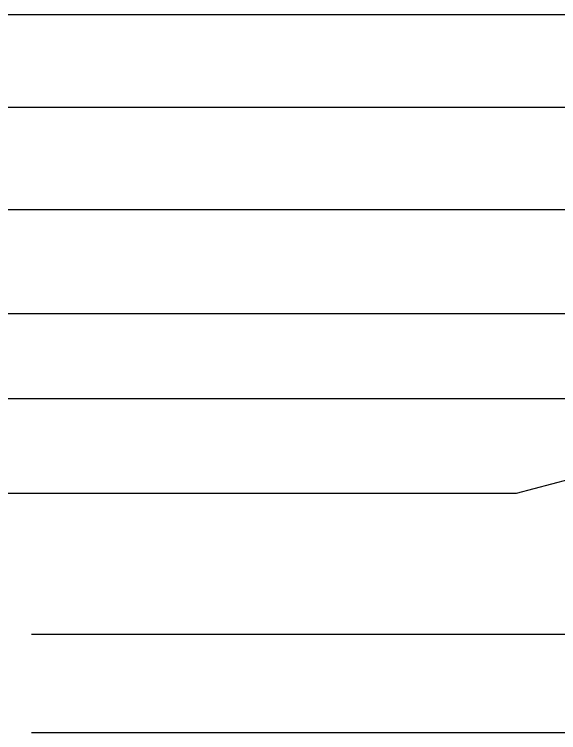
# Model space of a CAD drawing. Extents: x 0 to 21025, y 0 to 14850.
# Drawn here: x 3876 to 5284, y 10595 to 12455 of the extents above; entities that cross this region are included whole.
import ezdxf

# ---------------------------------------------------------------- set-up
doc = ezdxf.new("R2010")
doc.units = 0
doc.header["$LTSCALE"] = 175
doc.layers.add('LEGENDE-35', color=7, linetype='CONTINUOUS')

msp = doc.modelspace()

# ---------------------------------------------------------------- linework, layer by layer
at = {"layer": 'LEGENDE-35'}
for points in [[(3635, 12455), (5615, 12455)], [(3625, 12215), (6025, 12215)], [(3625, 11950), (5880, 11950), (5880, 12045)], [(3625, 11680), (6345, 11680), (6345, 11810)], [(3625, 11460), (5635, 11460)], [(3920, 10595), (6050, 10595), (6050, 11320)], [(3625, 11215), (5175, 11215), (5495, 11300)], [(3920, 10850), (5915, 10850), (5915, 11155)]]:
    msp.add_lwpolyline(points, dxfattribs=at)

doc.saveas('drawing.dxf')
